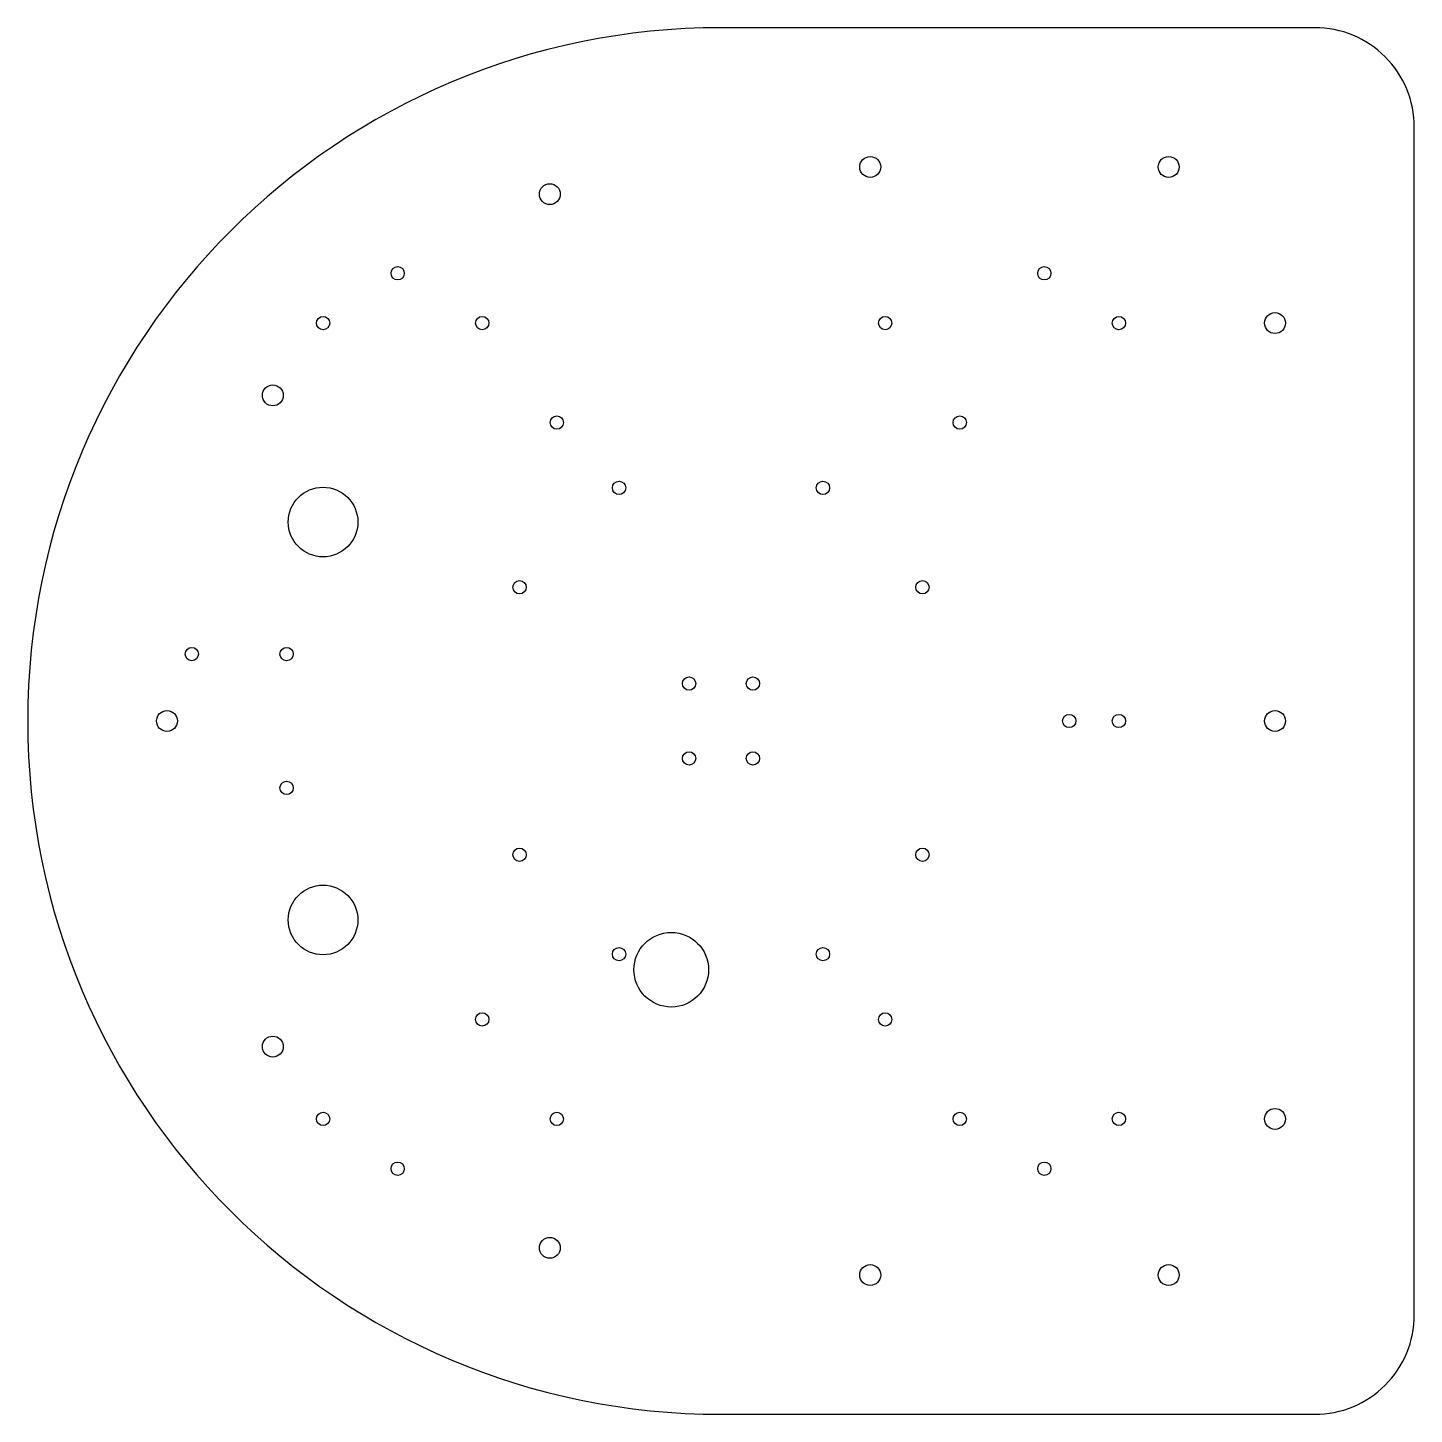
# Model space of a CAD drawing. Header units: inches. Extents: x -7 to 7, y -7 to 7.
import ezdxf

# ---------------------------------------------------------------- set-up
doc = ezdxf.new("R2010")
doc.units = ezdxf.units.IN
doc.header["$MEASUREMENT"] = 0

msp = doc.modelspace()

# ---------------------------------------------------------------- linework, layer by layer
msp.add_lwpolyline([(0, -6.969), (5.969, -6.969, 0.414214), (6.969, -5.969), (6.969, 5.969, 0.414214), (5.969, 6.969), (0, 6.969, 1)], format="xyb", close=True)
for centre, radius in [((1.5, 5.569), 0.105), ((4.5, 5.569), 0.105), ((-1.721, 5.296), 0.105), ((-3.25, 4.5), 0.0669), ((3.25, 4.5), 0.0669), ((-4, 4), 0.0669), ((-2.4, 4), 0.0669), ((1.65, 4), 0.0669), ((4, 4), 0.0669), ((5.569, 4), 0.105), ((-4.505, 3.273), 0.105), ((-1.65, 3), 0.0669), ((2.4, 3), 0.0669), ((-1.025, 2.343), 0.0669), ((1.025, 2.343), 0.0669), ((-4, 2), 0.35), ((-2.025, 1.344), 0.0669), ((2.025, 1.344), 0.0669), ((-5.319, 0.673), 0.0669), ((-4.366, 0.673), 0.0669), ((-0.321, 0.376), 0.0669), ((0.321, 0.376), 0.0669), ((-5.569, 0), 0.105), ((3.5, 0), 0.0669), ((4, 0), 0.0669), ((5.569, 0), 0.105), ((-0.321, -0.376), 0.0669), ((0.321, -0.376), 0.0669), ((-4.366, -0.673), 0.0669), ((-2.025, -1.344), 0.0669), ((2.025, -1.344), 0.0669), ((-4, -2), 0.35), ((-0.5, -2.5), 0.375), ((-1.025, -2.344), 0.0669), ((1.025, -2.344), 0.0669), ((-2.4, -3), 0.0669), ((1.65, -3), 0.0669), ((-4.505, -3.273), 0.105), ((5.569, -4), 0.105), ((-4, -4), 0.0669), ((-1.65, -4), 0.0669), ((2.4, -4), 0.0669), ((4, -4), 0.0669), ((-3.25, -4.5), 0.0669), ((3.25, -4.5), 0.0669), ((-1.721, -5.296), 0.105), ((1.5, -5.569), 0.105), ((4.5, -5.569), 0.105)]:
    msp.add_circle(centre, radius)

doc.saveas('drawing.dxf')
